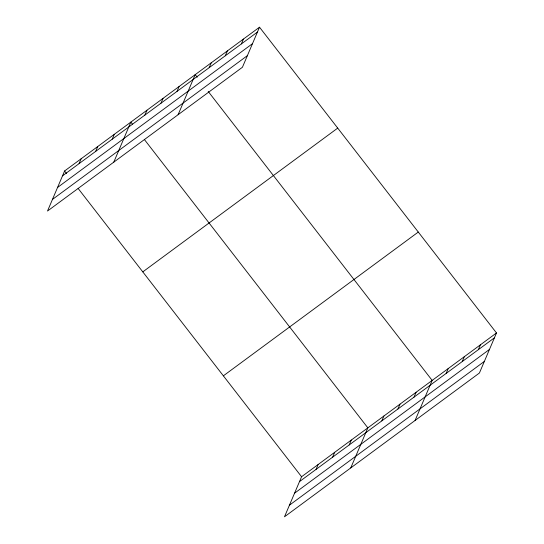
<?xml version="1.0" encoding="UTF-8"?>
<svg xmlns="http://www.w3.org/2000/svg" width="544" height="544" viewBox="0 0 544 544"><rect width="100%" height="100%" fill="white"/><g stroke="black" fill="none" stroke-linecap="round" stroke-linejoin="round"><path stroke-width="0.82" d="M259.515 27.2L64.593 170.979L47.505 211.038L242.427 67.259L259.515 27.2L496.495 332.962L479.407 373.021L284.485 516.8L301.573 476.741L496.495 332.962M79.084 163.622L81.165 158.76M95.656 151.402L97.73 146.54M112.227 139.182L114.301 134.314M113.778 162.153L130.866 122.094L132.369 124.032M144.874 115.097L146.948 110.235M160.956 103.238L163.03 98.369M177.038 91.372L179.112 86.51M178.106 114.709L195.194 74.65L197.2 77.234M209.195 67.646L211.276 62.784M225.277 55.787L227.351 50.925M241.359 43.928L243.433 39.059M316.064 469.384L318.138 464.522M332.636 457.164L334.71 452.295M349.2 444.938L351.274 440.076M350.758 467.915L367.846 427.856L144.405 139.556M381.854 420.859L383.928 415.99M397.929 408.993L400.01 404.131M414.011 397.134L416.085 392.272M415.079 420.471L432.167 380.406L208.223 91.467M446.175 373.408L448.249 368.546M462.257 361.549L464.331 356.687M478.339 349.69L480.413 344.821M62.519 175.841L257.441 32.062M57.562 187.456L252.484 43.676M52.462 199.424L247.384 55.644M142.793 271.878L337.722 128.098M223.366 375.836L418.288 232.057M299.499 481.603L494.421 337.824M294.542 493.218L489.464 349.438M289.435 505.186L484.364 361.406M64.593 170.979L66.599 173.563M78.125 188.442L301.573 476.741"/></g></svg>
